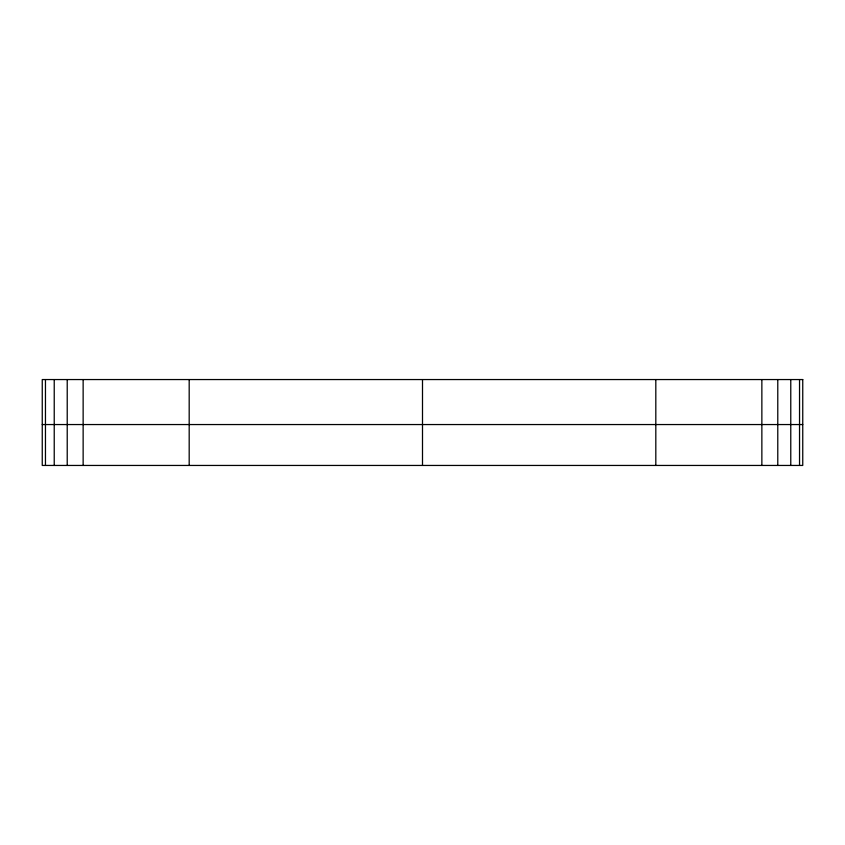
<?xml version="1.0" encoding="UTF-8"?>
<svg xmlns="http://www.w3.org/2000/svg" width="845" height="845" viewBox="0 0 845 845"><rect width="100%" height="100%" fill="white"/><g stroke="black" fill="none" stroke-linecap="round" stroke-linejoin="round"><path stroke-width="1.27" d="M42.25 424.549L802.75 424.549M799.539 379.553L799.539 465.447M790.772 379.553L790.772 465.447M777.78 379.553L777.78 465.447M761.863 379.553L761.863 465.447M655.815 379.553L655.815 465.447M422.5 379.553L422.5 465.447M189.185 379.553L189.185 465.447M83.137 379.553L83.137 465.447M67.22 379.553L67.22 465.447M54.228 379.553L54.228 465.447M45.461 379.553L45.461 465.447M802.75 379.553L42.25 379.553L42.25 465.447L802.75 465.447L802.75 379.553"/></g></svg>
